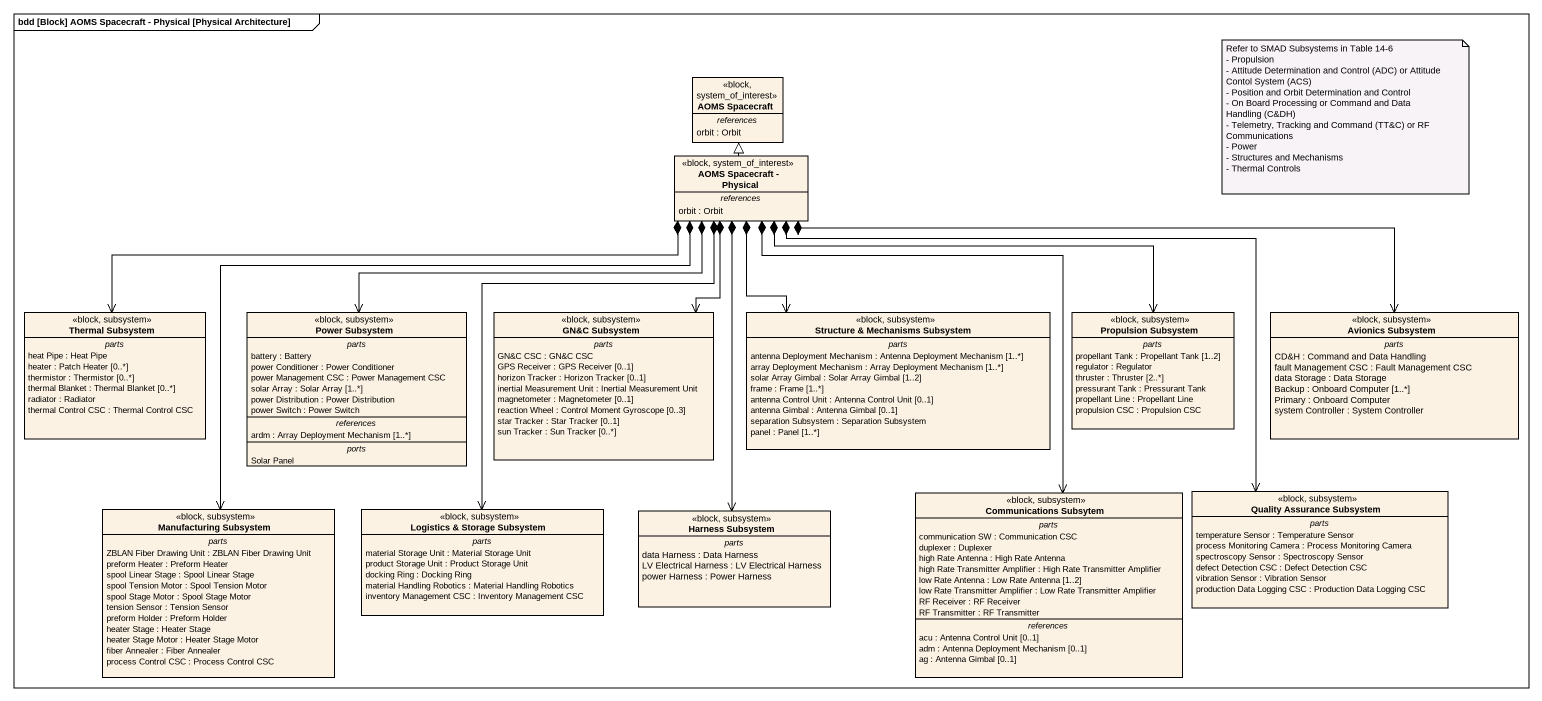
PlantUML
@startuml
mainframe bdd [Block] AOMS Spacecraft - Physical [Physical Architecture]
hide circle
hide empty members
class "AOMS Spacecraft" as AOMS_Spacecraft <<block, system_of_interest>> {
  -- references --
  orbit : Orbit
}
class "AOMS Spacecraft - Physical" as AOMS_Spacecraft_Physical <<block, system_of_interest>> {
  -- references --
  orbit : Orbit
}
class "Thermal Subsystem" as Thermal_Subsystem <<block, subsystem>> {
  -- parts --
  heat Pipe : Heat Pipe
  heater : Patch Heater [0..*]
  thermistor : Thermistor [0..*]
  thermal Blanket : Thermal Blanket [0..*]
  radiator : Radiator
  thermal Control CSC : Thermal Control CSC
}
class "Power Subsystem" as Power_Subsystem <<block, subsystem>> {
  -- parts --
  battery : Battery
  power Conditioner : Power Conditioner
  power Management CSC : Power Management CSC
  solar Array : Solar Array [1..*]
  power Distribution : Power Distribution
  power Switch : Power Switch
  -- references --
  ardm : Array Deployment Mechanism [1..*]
  -- ports --
  Solar Panel
}
class "GN&C Subsystem" as GN_C_Subsystem <<block, subsystem>> {
  -- parts --
  GN&C CSC : GN&C CSC
  GPS Receiver : GPS Receiver [0..1]
  horizon Tracker : Horizon Tracker [0..1]
  inertial Measurement Unit : Inertial Measurement Unit
  magnetometer : Magnetometer [0..1]
  reaction Wheel : Control Moment Gyroscope [0..3]
  star Tracker : Star Tracker [0..1]
  sun Tracker : Sun Tracker [0..*]
}
class "Structure & Mechanisms Subsystem" as Structure_Mechanisms <<block, subsystem>> {
  -- parts --
  antenna Deployment Mechanism : Antenna Deployment Mechanism [1..*]
  array Deployment Mechanism : Array Deployment Mechanism [1..*]
  solar Array Gimbal : Solar Array Gimbal [1..2]
  frame : Frame [1..*]
  antenna Control Unit : Antenna Control Unit [0..1]
  antenna Gimbal : Antenna Gimbal [0..1]
  separation Subsystem : Separation Subsystem
  panel : Panel [1..*]
}
class "Propulsion Subsystem" as Propulsion_Subsystem <<block, subsystem>> {
  -- parts --
  propellant Tank : Propellant Tank [1..2]
  regulator : Regulator
  thruster : Thruster [2..*]
  pressurant Tank : Pressurant Tank
  propellant Line : Propellant Line
  propulsion CSC : Propulsion CSC
}
class "Avionics Subsystem" as Avionics_Subsystem <<block, subsystem>> {
  -- parts --
  CD&H : Command and Data Handling
  fault Management CSC : Fault Management CSC
  data Storage : Data Storage
  Backup : Onboard Computer [1..*]
  Primary : Onboard Computer
  system Controller : System Controller
}
class "Manufacturing Subsystem" as Manufacturing_Subsystem <<block, subsystem>> {
  -- parts --
  ZBLAN Fiber Drawing Unit : ZBLAN Fiber Drawing Unit
  preform Heater : Preform Heater
  spool Linear Stage : Spool Linear Stage
  spool Tension Motor : Spool Tension Motor
  spool Stage Motor : Spool Stage Motor
  tension Sensor : Tension Sensor
  preform Holder : Preform Holder
  heater Stage : Heater Stage
  heater Stage Motor : Heater Stage Motor
  fiber Annealer : Fiber Annealer
  process Control CSC : Process Control CSC
}
class "Logistics & Storage Subsystem" as Logistics_Storage_Subsystem <<block, subsystem>> {
  -- parts --
  material Storage Unit : Material Storage Unit
  product Storage Unit : Product Storage Unit
  docking Ring : Docking Ring
  material Handling Robotics : Material Handling Robotics
  inventory Management CSC : Inventory Management CSC
}
class "Harness Subsystem" as Harness_Subsystem <<block, subsystem>> {
  -- parts --
  data Harness : Data Harness
  LV Electrical Harness : LV Electrical Harness
  power Harness : Power Harness
}
class "Communications Subsytem" as Communications_Subsytem <<block, subsystem>> {
  -- parts --
  communication SW : Communication CSC
  duplexer : Duplexer
  high Rate Antenna : High Rate Antenna
  high Rate Transmitter Amplifier : High Rate Transmitter Amplifier
  low Rate Antenna : Low Rate Antenna [1..2]
  low Rate Transmitter Amplifier : Low Rate Transmitter Amplifier
  RF Receiver : RF Receiver
  RF Transmitter : RF Transmitter
  -- references --
  acu : Antenna Control Unit [0..1]
  adm : Antenna Deployment Mechanism [0..1]
  ag : Antenna Gimbal [0..1]
}
class "Quality Assurance Subsystem" as Quality_Assurance_Subsystem <<block, subsystem>> {
  -- parts --
  temperature Sensor : Temperature Sensor
  process Monitoring Camera : Process Monitoring Camera
  spectroscopy Sensor : Spectroscopy Sensor
  defect Detection CSC : Defect Detection CSC
  vibration Sensor : Vibration Sensor
  production Data Logging CSC : Production Data Logging CSC
}
AOMS_Spacecraft_Physical -up-|> AOMS_Spacecraft
AOMS_Spacecraft_Physical *-left-> Thermal_Subsystem
AOMS_Spacecraft_Physical *-left-> Power_Subsystem
AOMS_Spacecraft_Physical *--> GN_C_Subsystem
AOMS_Spacecraft_Physical *--> Structure_Mechanisms
AOMS_Spacecraft_Physical *-right-> Propulsion_Subsystem
AOMS_Spacecraft_Physical *-right-> Avionics_Subsystem
AOMS_Spacecraft_Physical *--> Manufacturing_Subsystem
AOMS_Spacecraft_Physical *--> Logistics_Storage_Subsystem
AOMS_Spacecraft_Physical *--> Harness_Subsystem
AOMS_Spacecraft_Physical *--> Communications_Subsytem
AOMS_Spacecraft_Physical *--> Quality_Assurance_Subsystem
note as N1
  Refer to SMAD Subsystems in Table 14-6
  - Propulsion
  - Attitude Determination and Control (ADC) or Attitude Contol System (ACS)
  - Position and Orbit Determination and Control
  - On Board Processing or Command and Data Handling (C&DH)
  - Telemetry, Tracking and Command (TT&C) or RF Communications
  - Power
  - Structures and Mechanisms
  - Thermal Controls
end note
@enduml
